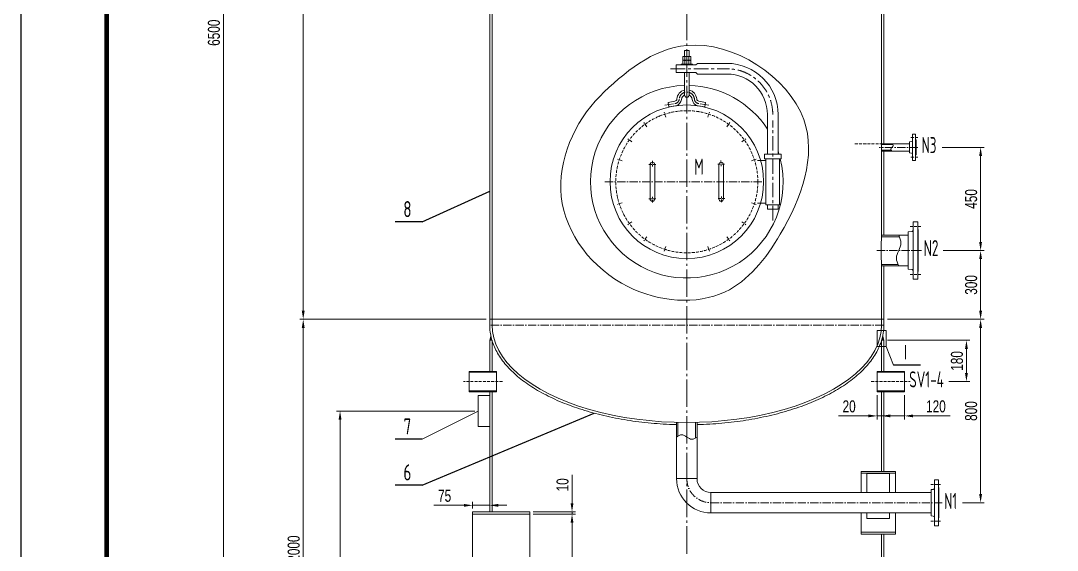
# Model space of a CAD drawing. Header units: millimetres. Extents: x 35105 to 454747, y -53554 to 1224.
# Drawn here: x 432984 to 437506, y -51216 to -48907 of the extents above; entities that cross this region are included whole.
import ezdxf
from ezdxf.enums import TextEntityAlignment as Align

# ---------------------------------------------------------------- set-up
doc = ezdxf.new("R2010")
doc.units = ezdxf.units.MM
for name, pattern in [('ACAD_ISO10W100', [18, 12, -3, 0, -3]), ('CENTER2', [28.575, 19.05, -3.175, 3.175, -3.175]), ('CENTERX2', [101.6, 63.5, -12.7, 12.7, -12.7]), ('钢构轴线', [16, 12, -1.5, 1, -1.5])]:
    doc.linetypes.add(name, pattern=pattern)
doc.layers.get('0').update_dxf_attribs({"lineweight": 18})
doc.layers.get('Defpoints').update_dxf_attribs({"lineweight": 18})
for name, color, linetype, lineweight in [('04细实线', 1, 'Continuous', 13), ('中心线', 1, 'ACAD_ISO10W100', 18), ('剖面线', 7, 'Continuous', 18), ('明细', 6, 'Continuous', 18), ('标注', 7, 'Continuous', 18), ('短点划线', 1, 'CENTER2', 13), ('细实线', 7, 'Continuous', 18), ('轴线(可随比例自动调整)', 3, '钢构轴线', 5), ('长点划线', 1, 'CENTERX2', 13)]:
    doc.layers.add(name, color=color, linetype=linetype, lineweight=lineweight)
doc.layers.add('BORDER', color=7, linetype='Continuous')
doc.layers.add('DIM', color=6, linetype='Continuous')
doc.styles.add('HGCAD', font='HGCAD.SHX', dxfattribs={"width": 0.75, "bigfont": 'HGCADHZ.SHX'})
doc.styles.add('HZ', font='gbenor.shx', dxfattribs={"width": 0.9, "bigfont": 'gbcbig.shx'})
doc.dimstyles.new('LCR-1-15', dxfattribs={"dimscale": 15, "dimtxt": 3.5, "dimasz": 2.5, "dimexe": 1, "dimexo": 1, "dimgap": 1, "dimtad": 1, "dimdec": 1, "dimdsep": 46, "dimtxsty": 'HZ', "dimcen": 0, "dimclrd": 1, "dimclre": 1, "dimclrt": 1, "dimadec": 1, "dimazin": 2, "dimtm": 1e-09, "dimtfac": 0.5, "dimtdec": 1, "dimtmove": 0, "dimatfit": 3, "dimfxl": 1, "dimtfill": 1, "dimlwd": -1, "dimlwe": -1, "dimarcsym": 1})

# ---------------------------------------------------------------- blocks, each defined once
blk = doc.blocks.new('*D207')
at = {"layer": 'Defpoints', "color": 0, "transparency": 16777216}
for p in [(436749.8, -50209), (437077.5, -51009), (437171.7, -51009)]:
    blk.add_point(p, dxfattribs=at)
at = {"layer": '标注', "color": 1, "linetype": 'Continuous', "transparency": 16777216}
for p, q in [((436764.8, -50209), (437186.7, -50209)), ((437171.7, -50246.5), (437171.7, -50971.5)), ((437092.5, -51009), (437186.7, -51009))]:
    blk.add_line(p, q, dxfattribs=at)
at = {"layer": '标注', "color": 1, "transparency": 16777216}
for points in [[(437165.4, -50246.5), (437177.9, -50246.5), (437171.7, -50209)], [(437165.4, -50971.5), (437177.9, -50971.5), (437171.7, -51009)]]:
    blk.add_solid(points, dxfattribs=at)
at = {"layer": '标注', "color": 1, "transparency": 16777216, "insert": (437130.4, -50609), "char_height": 52.5, "attachment_point": 5, "rotation": 90, "style": 'HGCAD', "bg_fill": 3, "box_fill_scale": 1.1, "bg_fill_color": 256, "bg_fill_true_color": 13158600, "bg_fill_transparency": 2902}
blk.add_mtext('800', dxfattribs=at)
blk = doc.blocks.new('_None')
blk = doc.blocks.new('*D208')
at = {"layer": 'Defpoints', "color": 0, "transparency": 16777216}
for p in [(436749.8, -50300.5), (437018.7, -50480.5), (437109.8, -50480.5)]:
    blk.add_point(p, dxfattribs=at)
at = {"layer": '标注', "color": 1, "linetype": 'Continuous', "transparency": 16777216}
for p, q in [((436764.8, -50300.5), (437124.8, -50300.5)), ((437109.8, -50338), (437109.8, -50443)), ((437033.7, -50480.5), (437124.8, -50480.5))]:
    blk.add_line(p, q, dxfattribs=at)
at = {"layer": '标注', "color": 1, "transparency": 16777216}
for points in [[(437103.6, -50338), (437116.1, -50338), (437109.8, -50300.5)], [(437103.6, -50443), (437116.1, -50443), (437109.8, -50480.5)]]:
    blk.add_solid(points, dxfattribs=at)
at = {"layer": '标注', "color": 1, "transparency": 16777216, "insert": (437068.6, -50390.5), "char_height": 52.5, "attachment_point": 5, "rotation": 90, "style": 'HGCAD', "bg_fill": 3, "box_fill_scale": 1.1, "bg_fill_color": 256, "bg_fill_true_color": 13158600, "bg_fill_transparency": 5197}
blk.add_mtext('180', dxfattribs=at)
blk = doc.blocks.new('*D209')
at = {"layer": 'Defpoints', "color": 0, "transparency": 16777216}
for p in [(436719.8, -50525), (436719.8, -50630.3), (436739.8, -50630.3)]:
    blk.add_point(p, dxfattribs=at)
at = {"layer": '标注', "color": 1, "linetype": 'Continuous', "transparency": 16777216}
for p, q in [((436719.8, -50540), (436719.8, -50645.3)), ((436682.3, -50630.3), (436551.1, -50630.3)), ((436739.8, -50630.3), (436719.8, -50630.3)), ((436777.3, -50630.3), (436814.8, -50630.3))]:
    blk.add_line(p, q, dxfattribs=at)
at = {"layer": '标注', "color": 1, "transparency": 16777216}
for points in [[(436682.3, -50624), (436682.3, -50636.5), (436719.8, -50630.3)], [(436777.3, -50624), (436777.3, -50636.5), (436739.8, -50630.3)]]:
    blk.add_solid(points, dxfattribs=at)
at = {"layer": '标注', "color": 1, "transparency": 16777216, "insert": (436598, -50589), "char_height": 52.5, "attachment_point": 5, "style": 'HGCAD', "bg_fill": 3, "box_fill_scale": 1.1, "bg_fill_color": 256, "bg_fill_true_color": 13158600, "bg_fill_transparency": 1147}
blk.add_mtext('20', dxfattribs=at)
blk = doc.blocks.new('*D210')
at = {"layer": 'Defpoints', "color": 0, "transparency": 16777216}
for p in [(436719.8, -50525), (436839.8, -50525), (436839.8, -50630.3)]:
    blk.add_point(p, dxfattribs=at)
at = {"layer": '标注', "color": 1, "linetype": 'Continuous', "transparency": 16777216}
for p, q in [((436719.8, -50540), (436719.8, -50645.3)), ((436839.8, -50540), (436839.8, -50645.3)), ((436682.3, -50630.3), (436644.8, -50630.3)), ((436719.8, -50630.3), (436839.8, -50630.3)), ((436877.3, -50630.3), (437038.6, -50630.3))]:
    blk.add_line(p, q, dxfattribs=at)
at = {"layer": '标注', "color": 1, "transparency": 16777216}
for points in [[(436682.3, -50624), (436682.3, -50636.5), (436719.8, -50630.3)], [(436877.3, -50624), (436877.3, -50636.5), (436839.8, -50630.3)]]:
    blk.add_solid(points, dxfattribs=at)
at = {"layer": '标注', "color": 1, "transparency": 16777216, "insert": (436976.7, -50589), "char_height": 52.5, "attachment_point": 5, "style": 'HGCAD', "bg_fill": 3, "box_fill_scale": 1.1, "bg_fill_color": 256, "bg_fill_true_color": 13158600, "bg_fill_transparency": 1272}
blk.add_mtext('120', dxfattribs=at)
blk = doc.blocks.new('*D212')
at = {"layer": 'Defpoints', "color": 0, "transparency": 16777216}
for p in [(435029.8, -50209), (434216, -52209), (434929.8, -52209)]:
    blk.add_point(p, dxfattribs=at)
at = {"layer": '标注', "color": 1, "linetype": 'Continuous', "transparency": 16777216}
for p, q in [((435014.8, -50209), (434201, -50209)), ((434216, -50246.5), (434216, -52171.5)), ((434914.8, -52209), (434201, -52209))]:
    blk.add_line(p, q, dxfattribs=at)
at = {"layer": '标注', "color": 1, "transparency": 16777216}
for points in [[(434209.8, -50246.5), (434222.3, -50246.5), (434216, -50209)], [(434209.8, -52171.5), (434222.3, -52171.5), (434216, -52209)]]:
    blk.add_solid(points, dxfattribs=at)
at = {"layer": '标注', "color": 1, "transparency": 16777216, "insert": (434174.8, -51209), "char_height": 52.5, "attachment_point": 5, "rotation": 90, "style": 'HGCAD', "bg_fill": 3, "box_fill_scale": 1.1, "bg_fill_color": 256, "bg_fill_true_color": 13158600, "bg_fill_transparency": 1787}
blk.add_mtext('2000', dxfattribs=at)
blk = doc.blocks.new('*D213')
at = {"layer": 'Defpoints', "color": 0, "transparency": 16777216}
for p in [(434979.8, -50609), (434376.8, -52209), (434929.8, -52209)]:
    blk.add_point(p, dxfattribs=at)
at = {"layer": '标注', "color": 1, "linetype": 'Continuous', "transparency": 16777216}
for p, q in [((434964.8, -50609), (434361.8, -50609)), ((434376.8, -50646.5), (434376.8, -52171.5)), ((434914.8, -52209), (434361.8, -52209))]:
    blk.add_line(p, q, dxfattribs=at)
at = {"layer": '标注', "color": 1, "transparency": 16777216}
for points in [[(434370.6, -50646.5), (434383.1, -50646.5), (434376.8, -50609)], [(434370.6, -52171.5), (434383.1, -52171.5), (434376.8, -52209)]]:
    blk.add_solid(points, dxfattribs=at)
at = {"layer": '标注', "color": 1, "transparency": 16777216, "insert": (434335.6, -51409), "char_height": 52.5, "attachment_point": 5, "rotation": 90, "style": 'HGCAD', "bg_fill": 3, "box_fill_scale": 1.1, "bg_fill_color": 256, "bg_fill_true_color": 13158600, "bg_fill_transparency": 1512}
blk.add_mtext('1600', dxfattribs=at)
blk = doc.blocks.new('*D214')
at = {"layer": 'Defpoints', "color": 0, "transparency": 16777216}
for p in [(433867.8, -45709), (435783.8, -45709), (434929.8, -52209)]:
    blk.add_point(p, dxfattribs=at)
at = {"layer": '标注', "color": 1, "linetype": 'Continuous', "transparency": 16777216}
for p, q in [((435768.8, -45709), (433852.8, -45709)), ((433867.8, -52171.5), (433867.8, -45746.5)), ((434914.8, -52209), (433852.8, -52209))]:
    blk.add_line(p, q, dxfattribs=at)
at = {"layer": '标注', "color": 1, "transparency": 16777216}
for points in [[(433861.6, -45746.5), (433874.1, -45746.5), (433867.8, -45709)], [(433861.6, -52171.5), (433874.1, -52171.5), (433867.8, -52209)]]:
    blk.add_solid(points, dxfattribs=at)
at = {"layer": '标注', "color": 1, "transparency": 16777216, "insert": (433826.6, -48959), "char_height": 52.5, "attachment_point": 5, "rotation": 90, "style": 'HGCAD', "bg_fill": 3, "box_fill_scale": 1.1, "bg_fill_color": 256, "bg_fill_true_color": 13158600, "bg_fill_transparency": 1292}
blk.add_mtext('6500', dxfattribs=at)
blk = doc.blocks.new('*D215')
at = {"layer": 'Defpoints', "color": 0, "transparency": 16777216}
for p in [(436993.7, -49909), (436749.8, -50209), (437171.7, -50209)]:
    blk.add_point(p, dxfattribs=at)
at = {"layer": '标注', "color": 1, "linetype": 'Continuous', "transparency": 16777216}
for p, q in [((437008.7, -49909), (437186.7, -49909)), ((437171.7, -49946.5), (437171.7, -50171.5)), ((436764.8, -50209), (437186.7, -50209))]:
    blk.add_line(p, q, dxfattribs=at)
at = {"layer": '标注', "color": 1, "transparency": 16777216}
for points in [[(437165.4, -49946.5), (437177.9, -49946.5), (437171.7, -49909)], [(437165.4, -50171.5), (437177.9, -50171.5), (437171.7, -50209)]]:
    blk.add_solid(points, dxfattribs=at)
at = {"layer": '标注', "color": 1, "transparency": 16777216, "insert": (437130.4, -50059), "char_height": 52.5, "attachment_point": 5, "rotation": 90, "style": 'HGCAD', "bg_fill": 3, "box_fill_scale": 1.1, "bg_fill_color": 256, "bg_fill_true_color": 13158600, "bg_fill_transparency": 1012}
blk.add_mtext('300', dxfattribs=at)
blk = doc.blocks.new('*D216')
at = {"layer": 'Defpoints', "color": 0, "transparency": 16777216}
for p in [(436988.8, -49459), (436997.4, -49909), (437171.7, -49909)]:
    blk.add_point(p, dxfattribs=at)
at = {"layer": '中心线', "color": 1, "linetype": 'Continuous', "transparency": 16777216}
for p, q in [((437003.8, -49459), (437186.7, -49459)), ((437171.7, -49496.5), (437171.7, -49871.5)), ((437012.4, -49909), (437186.7, -49909))]:
    blk.add_line(p, q, dxfattribs=at)
at = {"layer": '中心线', "color": 1, "transparency": 16777216}
for points in [[(437165.4, -49496.5), (437177.9, -49496.5), (437171.7, -49459)], [(437165.4, -49871.5), (437177.9, -49871.5), (437171.7, -49909)]]:
    blk.add_solid(points, dxfattribs=at)
at = {"layer": '中心线', "color": 1, "transparency": 16777216, "insert": (437130.4, -49684), "char_height": 52.5, "attachment_point": 5, "rotation": 90, "style": 'HGCAD', "bg_fill": 3, "box_fill_scale": 1.1, "bg_fill_color": 256, "bg_fill_true_color": 13158600, "bg_fill_transparency": 737}
blk.add_mtext('450', dxfattribs=at)
blk = doc.blocks.new('*D218')
at = {"layer": 'Defpoints', "color": 0, "transparency": 16777216}
for p in [(435204.8, -51059), (435204.8, -51559), (435388.9, -51559)]:
    blk.add_point(p, dxfattribs=at)
at = {"layer": '中心线', "color": 1, "linetype": 'Continuous', "transparency": 16777216}
for p, q in [((435219.8, -51059), (435403.9, -51059)), ((435388.9, -51096.5), (435388.9, -51521.5)), ((435219.8, -51559), (435403.9, -51559))]:
    blk.add_line(p, q, dxfattribs=at)
at = {"layer": '中心线', "color": 1, "transparency": 16777216}
for points in [[(435382.7, -51096.5), (435395.2, -51096.5), (435388.9, -51059)], [(435382.7, -51521.5), (435395.2, -51521.5), (435388.9, -51559)]]:
    blk.add_solid(points, dxfattribs=at)
at = {"layer": '中心线', "color": 1, "transparency": 16777216, "insert": (435347.7, -51309), "char_height": 52.5, "attachment_point": 5, "rotation": 90, "style": 'HGCAD', "bg_fill": 3, "box_fill_scale": 1.1, "bg_fill_color": 256, "bg_fill_true_color": 13158600, "bg_fill_transparency": 7072}
blk.add_mtext('%%C500', dxfattribs=at)
blk = doc.blocks.new('*D219')
at = {"layer": 'Defpoints', "color": 0, "transparency": 16777216}
for p in [(435204.8, -51049), (435204.8, -51059), (435388.9, -51059)]:
    blk.add_point(p, dxfattribs=at)
at = {"layer": '中心线', "color": 1, "linetype": 'Continuous', "transparency": 16777216}
for p, q in [((435388.9, -51011.5), (435388.9, -50887.7)), ((435219.8, -51049), (435403.9, -51049)), ((435219.8, -51059), (435403.9, -51059)), ((435388.9, -51059), (435388.9, -51049)), ((435388.9, -51096.5), (435388.9, -51134))]:
    blk.add_line(p, q, dxfattribs=at)
at = {"layer": '中心线', "color": 1, "transparency": 16777216}
for points in [[(435382.7, -51011.5), (435395.2, -51011.5), (435388.9, -51049)], [(435382.7, -51096.5), (435395.2, -51096.5), (435388.9, -51059)]]:
    blk.add_solid(points, dxfattribs=at)
at = {"layer": '中心线', "color": 1, "transparency": 16777216, "insert": (435347.7, -50930.9), "char_height": 52.5, "attachment_point": 5, "rotation": 90, "style": 'HGCAD', "bg_fill": 3, "box_fill_scale": 1.1, "bg_fill_color": 256, "bg_fill_true_color": 13158600, "bg_fill_transparency": 7292}
blk.add_mtext('10', dxfattribs=at)
blk = doc.blocks.new('*D220')
at = {"layer": 'Defpoints', "color": 0, "transparency": 16777216}
for p in [(434954.8, -51020.3), (434954.8, -51049), (435029.8, -51049)]:
    blk.add_point(p, dxfattribs=at)
at = {"layer": '中心线', "color": 1, "linetype": 'Continuous', "transparency": 16777216}
for p, q in [((434954.8, -51034), (434954.8, -51005.3)), ((435029.8, -51034), (435029.8, -51005.3)), ((434917.3, -51020.3), (434786.1, -51020.3)), ((435029.8, -51020.3), (434954.8, -51020.3)), ((435067.3, -51020.3), (435104.8, -51020.3))]:
    blk.add_line(p, q, dxfattribs=at)
at = {"layer": '中心线', "color": 1, "transparency": 16777216}
for points in [[(434917.3, -51014.1), (434917.3, -51026.6), (434954.8, -51020.3)], [(435067.3, -51014.1), (435067.3, -51026.6), (435029.8, -51020.3)]]:
    blk.add_solid(points, dxfattribs=at)
at = {"layer": '中心线', "color": 1, "transparency": 16777216, "insert": (434833, -50979.1), "char_height": 52.5, "attachment_point": 5, "style": 'HGCAD', "bg_fill": 3, "box_fill_scale": 1.1, "bg_fill_color": 256, "bg_fill_true_color": 13158600, "bg_fill_transparency": 7567}
blk.add_mtext('75', dxfattribs=at)
blk = doc.blocks.new('*D222')
at = {"layer": 'Defpoints', "color": 0, "transparency": 16777216}
for p in [(435029.8, -46309), (434216, -50209), (435029.8, -50209)]:
    blk.add_point(p, dxfattribs=at)
at = {"layer": '中心线', "color": 1, "linetype": 'Continuous', "transparency": 16777216}
for p, q in [((435014.8, -46309), (434201, -46309)), ((434216, -46346.5), (434216, -50171.5)), ((435014.8, -50209), (434201, -50209))]:
    blk.add_line(p, q, dxfattribs=at)
at = {"layer": '中心线', "color": 1, "transparency": 16777216}
for points in [[(434209.8, -46346.5), (434222.3, -46346.5), (434216, -46309)], [(434209.8, -50171.5), (434222.3, -50171.5), (434216, -50209)]]:
    blk.add_solid(points, dxfattribs=at)
at = {"layer": '中心线', "color": 1, "transparency": 16777216, "insert": (434174.8, -48259), "char_height": 52.5, "attachment_point": 5, "rotation": 90, "style": 'HGCAD', "bg_fill": 3, "box_fill_scale": 1.1, "bg_fill_color": 256, "bg_fill_true_color": 13158600, "bg_fill_transparency": 6352}
blk.add_mtext('3900', dxfattribs=at)

msp = doc.modelspace()

# ---------------------------------------------------------------- hatches: boundary and pattern name
at = {"layer": '细实线'}
h = msp.add_hatch(color=256, dxfattribs=at)
h.dxf.hatch_style = 1
edge = h.paths.add_edge_path()
edge.add_spline(control_points=[(435035.139, -50282.49229), (435036.46019, -50288.51284), (435038.02661, -50294.51498), (435039.83586, -50300.49229)], knot_values=[0.1092826608, 0.1092826608, 0.1092826608, 0.1092826608, 0.1502087018, 0.1502087018, 0.1502087018, 0.1502087018], degree=3, periodic=0)
edge.add_line((435039.83586, -50300.49229), (435029.83586, -50300.49229))
edge.add_line((435029.83586, -50300.49229), (435035.139, -50282.49229))
h = msp.add_hatch(color=256, dxfattribs=at)
h.dxf.hatch_style = 1
edge = h.paths.add_edge_path()
edge.add_spline(control_points=[(436744.53272, -50282.49229), (436743.21153, -50288.51284), (436741.64511, -50294.51498), (436739.83586, -50300.49229)], knot_values=[0.1092826608, 0.1092826608, 0.1092826608, 0.1092826608, 0.1502087018, 0.1502087018, 0.1502087018, 0.1502087018], degree=3, periodic=0)
edge.add_line((436739.83586, -50300.49229), (436749.83586, -50300.49229))
edge.add_line((436749.83586, -50300.49229), (436744.53272, -50282.49229))

# ---------------------------------------------------------------- linework, layer by layer
at = {"ltscale": 3}
for p, q in [((435872.51535, -49064.50637), (435872.51535, -49077.4861)), ((435903.02961, -49062.6629), (435876.64211, -49062.6629)), ((435879.83586, -49062.6629), (435879.83586, -49035.8532)), ((435879.83586, -49035.8532), (435899.83586, -49035.8532)), ((435881.17561, -49064.50637), (435881.17561, -49077.4861)), ((435898.49611, -49064.50637), (435898.49611, -49077.4861)), ((435899.83586, -49062.6629), (435899.83586, -49035.8532)), ((435907.15637, -49064.50637), (435907.15637, -49077.4861)), ((435843.16919, -49132.6629), (435843.16919, -49099.32957)), ((435843.16919, -49099.32957), (435929.83586, -49099.32957)), ((435864.65155, -49095.99624), (435915.02017, -49095.99624)), ((435864.65155, -49095.99624), (435864.65155, -49099.32957)), ((435872.51535, -49081.17304), (435872.51535, -49094.15276)), ((435903.02961, -49079.32957), (435876.64211, -49079.32957)), ((435903.02961, -49079.32957), (435876.64211, -49079.32957)), ((435903.02961, -49095.99624), (435876.64211, -49095.99624)), ((435881.17561, -49081.17304), (435881.17561, -49094.15276)), ((435898.49611, -49081.17304), (435898.49611, -49094.15276)), ((435907.15637, -49081.17304), (435907.15637, -49094.15276)), ((435915.02017, -49095.99624), (435915.02017, -49099.32957)), ((435936.50253, -49092.6629), (435929.83586, -49099.32957)), ((435936.50253, -49092.6629), (436064.83586, -49092.6629)), ((435843.16919, -49132.6629), (435929.83586, -49132.6629)), ((435879.83586, -49230.26075), (435879.83586, -49132.6629)), ((435899.83586, -49230.2677), (435899.83586, -49132.6629)), ((435936.50253, -49139.32957), (435929.83586, -49132.6629)), ((435936.50253, -49139.32957), (436064.83586, -49139.32957)), ((435807.89644, -49262.8056), (435837.60765, -49257.86238)), ((435807.89644, -49262.8056), (435811.17883, -49282.53441)), ((435811.17883, -49282.53441), (435840.89005, -49277.59119)), ((435968.49289, -49282.53441), (435938.78167, -49277.59119)), ((435971.77528, -49262.8056), (435942.06407, -49257.86238)), ((435971.77528, -49262.8056), (435968.49289, -49282.53441)), ((436241.50253, -49488.99624), (436241.50253, -49315.99624)), ((436288.16919, -49488.99624), (436288.16919, -49315.99624)), ((436235.16919, -49515.6629), (436198.53497, -49515.6629)), ((436228.16919, -49508.99624), (436228.16919, -49488.99624)), ((436228.16919, -49488.99624), (436301.50253, -49488.99624)), ((436235.16919, -49508.99624), (436228.16919, -49508.99624)), ((436235.16919, -49508.99624), (436235.16919, -49708.99624)), ((436235.16919, -49508.99624), (436294.50253, -49508.99624)), ((436294.50253, -49508.99624), (436294.50253, -49708.99624)), ((436294.50253, -49508.99624), (436301.50253, -49508.99624)), ((436301.50253, -49508.99624), (436301.50253, -49488.99624)), ((436235.16919, -49702.32957), (436198.53497, -49702.32957)), ((436235.16919, -49708.99624), (436294.50253, -49708.99624)), ((436241.50253, -49728.99624), (436241.50253, -49708.99624)), ((436241.50253, -49728.99624), (436288.16919, -49728.99624)), ((436288.16919, -49728.99624), (436288.16919, -49708.99624))]:
    msp.add_line(p, q, dxfattribs=at)
for p, q in [((435029.83586, -50541.49624), (434979.83586, -50541.49624)), ((434979.83586, -50541.49624), (434979.83586, -50676.49624)), ((434979.83586, -50676.49624), (435029.83586, -50676.49624)), ((435934.33574, -50903.96546), (435845.33574, -50903.96546)), ((435994.8668, -51053.49652), (435994.8668, -50964.49652))]:
    msp.add_line(p, q)
for centre, radius, start, end in [((435876.84548, -49068.65894), 5.99948, 43.80083822, 136.19916178), ((435889.83586, -49083.9267), 21.2638, 65.96611583, 114.03388417), ((435902.82624, -49068.65894), 5.99948, 43.80083822, 136.19916178), ((435876.84548, -49073.33353), 5.99948, 223.80083822, 316.19916178), ((435876.84548, -49085.3256), 5.99948, 43.80083822, 136.19916178), ((435876.84548, -49090.0002), 5.99948, 223.80083822, 316.19916178), ((435889.83586, -49058.06577), 21.2638, 245.96611583, 294.03388417), ((435889.83586, -49100.59337), 21.2638, 65.96611583, 114.03388417), ((435889.83586, -49074.73243), 21.2638, 245.96611583, 294.03388417), ((435902.82624, -49073.33353), 5.99948, 223.80083822, 316.19916178), ((435902.82624, -49085.3256), 5.99948, 43.80083822, 136.19916178), ((435902.82624, -49090.0002), 5.99948, 223.80083822, 316.19916178), ((436064.83586, -49315.99624), 223.33333, 0, 90), ((436064.83586, -49315.99624), 176.66667, 0, 90), ((435835.82969, -49247.17594), 10.83333, 279.44610412, 355.58827421), ((435835.82969, -49247.17594), 30.83333, 279.44610412, 355.58827421), ((435889.83586, -49251.34261), 43.33333, 103.3423638, 175.58827421), ((435889.83586, -49251.34261), 23.33333, 115.37693352, 175.58827421), ((435889.83586, -49230.26076), 10, 180, 0), ((435889.83586, -49251.34261), 43.33333, 4.41172579, 76.6576362), ((435889.83586, -49251.34261), 23.33333, 4.41172579, 64.62306648), ((435943.84203, -49247.17594), 30.83333, 184.41172579, 260.55389588), ((435943.84203, -49247.17594), 10.83333, 184.41172579, 260.55389588)]:
    msp.add_arc(centre, radius, start, end, dxfattribs=at)
for radius in [149.53106, 60.53106]:
    msp.add_arc((435994.8668, -50903.96546), radius, 180, 270)
at = {"layer": '04细实线', "color": 6, "lineweight": -3}
for p, q in [((434735.69602, -49783.42795), (435029.83586, -49649.65881)), ((434735.69602, -49783.42795), (434617.59987, -49783.42795)), ((434735.69602, -50931.68683), (435485.45375, -50618.17545)), ((434735.69602, -50731.51541), (434617.59987, -50731.51541)), ((434735.69602, -50931.68683), (434617.59987, -50931.68683))]:
    msp.add_line(p, q, dxfattribs=at)
at = {"layer": '中心线'}
for p, q in [((435981.36406, -49327.30141), (435988.34087, -49305.829)), ((436063.93284, -49369.3723), (436077.20352, -49351.10678)), ((436129.45979, -49434.89926), (436147.72531, -49421.62858)), ((436623.32519, -49442.99624), (436773.32519, -49442.99624)), ((436038.92966, -49516.55149), (436039.16652, -49541.41044)), ((436171.53069, -49517.46804), (436193.0031, -49510.49123)), ((436054.5949, -49532.4247), (436023.56972, -49532.72031)), ((436056.02405, -49682.41789), (436024.99886, -49682.7135)), ((436040.6641, -49698.5867), (436040.42725, -49673.72775)), ((436171.53069, -49700.52443), (436193.0031, -49707.50124)), ((436129.45979, -49783.09321), (436147.72531, -49796.36389)), ((436063.93284, -49848.62017), (436077.20352, -49866.88569)), ((435981.36406, -49890.69106), (435988.34087, -49912.16347)), ((435084.96269, -50480.49229), (434914.84462, -50480.49229)), ((436694.70903, -50480.49229), (436864.8271, -50480.49229))]:
    msp.add_line(p, q, dxfattribs=at)
at = {"layer": '中心线', "color": 1, "linetype": 'ACAD_ISO10W100'}
for p, q in [((436867.90359, -49416.49624), (436898.3553, -49416.49624)), ((436867.90359, -49501.49624), (436898.3553, -49501.49624)), ((436863.88649, -49803.99624), (436911.47093, -49803.99624)), ((436863.88649, -50013.99624), (436911.47093, -50013.99624)), ((436954.40461, -50928.99734), (436996.14261, -50928.99734)), ((436954.40461, -51088.99594), (436996.14261, -51088.99594))]:
    msp.add_line(p, q, dxfattribs=at)
at = {"layer": '中心线', "ltscale": 3}
for p, q in [((436897.6164, -49458.99624), (436728.57642, -49458.99624)), ((435532.03293, -49608.99624), (436230.25353, -49608.99624))]:
    msp.add_line(p, q, dxfattribs=at)
at = {"layer": '中心线', "color": 1, "linetype": 'ACAD_ISO10W100', "ltscale": 3}
for p, q in [((436718.70748, -49908.99624), (436913.67713, -49908.99624)), ((436747.83586, -50233.99624), (435031.83586, -50233.99624))]:
    msp.add_line(p, q, dxfattribs=at)
at = {"layer": '中心线', "ltscale": 3}
msp.add_lwpolyline([(435889.83602, -50903.96546, 0.4142135624), (435994.8668, -51008.99624), (437007.39827, -51008.99624)], format="xyb", dxfattribs=at)
at = {"layer": '剖面线'}
for p, q in [((435029.83586, -50300.49229), (435035.139, -50282.49229)), ((436749.83586, -50300.49229), (436744.53272, -50282.49229))]:
    msp.add_line(p, q, dxfattribs=at)
at = {"layer": '明细'}
msp.add_line((434735.69602, -50731.51541), (434979.83586, -50608.99624), dxfattribs=at)
at = {"layer": '标注'}
for p, q in [((436739.83586, -46308.99624), (436739.83586, -49842.49624)), ((436749.83586, -46308.99624), (436749.83586, -49442.99624)), ((435029.83586, -46675.49624), (435029.83586, -50208.99624)), ((435039.83586, -46675.49624), (435039.83586, -50208.99624)), ((436739.83586, -49442.99624), (436861.83586, -49442.99624)), ((436739.83586, -49446.49624), (436787.89684, -49446.49624)), ((436739.83586, -49471.49624), (436781.75304, -49471.49624)), ((436739.83586, -49474.99624), (436861.83586, -49474.99624)), ((436749.83586, -49474.99624), (436749.83586, -49842.49624)), ((436739.38729, -49848.49624), (436816.92202, -49848.49624)), ((436739.83586, -49842.49624), (436855.83586, -49842.49624)), ((436739.38729, -49969.49624), (436811.56724, -49969.49624)), ((436739.83586, -49975.49624), (436855.83586, -49975.49624)), ((436739.83586, -49975.49624), (436739.83586, -50208.99624)), ((436749.83586, -49975.49624), (436749.83586, -50208.99624)), ((436749.83586, -50208.99624), (435029.83586, -50208.99624)), ((435029.83586, -50208.99624), (435029.83586, -50233.99624)), ((435039.83586, -50208.99624), (435039.83586, -50233.99624)), ((436739.83586, -50208.99624), (436739.83586, -50233.99624)), ((436749.83586, -50233.99624), (436749.83586, -50208.99624)), ((435039.83586, -50300.49102), (435029.83586, -50300.49102)), ((436739.83586, -50300.49229), (436749.83586, -50300.49229)), ((436739.83586, -50435.99229), (436739.83586, -50300.49229)), ((436749.83586, -50435.99229), (436749.83586, -50300.49229)), ((436739.83586, -50872.49248), (436739.83586, -50524.99229)), ((436749.83586, -50872.49248), (436749.83586, -50524.99229)), ((435845.33586, -50750.40167), (435845.33586, -50658.51188)), ((435851.33586, -50718.43627), (435851.33586, -50658.51188)), ((435928.33586, -50726.33006), (435928.33586, -50658.31491)), ((435934.33586, -50750.3327), (435934.33586, -50658.31491)), ((436799.83586, -50872.49248), (436649.83586, -50872.49248)), ((436649.83586, -50964.49248), (436649.83586, -50872.49248)), ((436799.83586, -50964.49248), (436799.83586, -50872.49248)), ((436799.83586, -50880.49248), (436649.83586, -50880.49248)), ((436674.83586, -50964.49248), (436674.83586, -50881.49248)), ((436774.83586, -50881.49248), (436674.83586, -50881.49248)), ((436774.83586, -50964.49248), (436774.83586, -50881.49248)), ((436955.83586, -50964.49254), (435994.8668, -50964.49652)), ((436955.83586, -51053.49254), (435994.8668, -51053.49652)), ((436649.83586, -51145.49248), (436649.83586, -51053.49248)), ((436674.83586, -51077.79664), (436674.83586, -51053.49248)), ((436774.83586, -51053.49248), (436774.83586, -51077.79664)), ((436799.83586, -51053.49248), (436799.83586, -51145.49248)), ((436799.83586, -51137.49248), (436649.83586, -51137.49248)), ((436799.83586, -51145.49248), (436649.83586, -51145.49248))]:
    msp.add_line(p, q, dxfattribs=at)
at = {"layer": '标注', "extrusion": (0, 0, -1)}
msp.add_ellipse((435889.83586, -50233.99624), major_axis=(850, 0), ratio=0.5, start_param=0, end_param=3.1415926536, dxfattribs=at)
at = {"layer": '标注'}
for points in [[(436784.82494, -49474.99624), (436779.82494, -49466.99624), (436784.82494, -49458.99624), (436789.82494, -49450.99624), (436784.82494, -49442.99624)], [(436814.24463, -49842.49624), (436824.24463, -49875.74624), (436814.24463, -49908.99624), (436804.24463, -49942.24624), (436814.24463, -49975.49624)]]:
    msp.add_spline(points, degree=3, dxfattribs=at)
for points, knots in [([(435845.33586, -50668.41682), (435843.94574, -50668.3806), (435842.55579, -50668.34268), (435805.17581, -50667.27705), (435769.31399, -50665.11151), (435698.41179, -50658.53449), (435663.37171, -50654.12306), (435594.66475, -50643.12165), (435560.99816, -50636.53175), (435495.56739, -50621.27339), (435463.80349, -50612.60504), (435402.67617, -50593.31992), (435373.313, -50582.70328), (435317.4464, -50559.67834), (435290.94314, -50547.27019), (435241.21054, -50520.841), (435217.98125, -50506.82013), (435175.16218, -50477.36091), (435155.57225, -50461.92263), (435120.35015, -50429.83633), (435104.71767, -50413.188), (435077.68892, -50378.90408), (435066.29266, -50361.26742), (435047.98271, -50325.26405), (435041.07051, -50306.8962), (435032.86262, -50273.56782), (435030.70595, -50258.68215), (435029.90748, -50240.51451), (435029.83586, -50237.25537), (435029.83586, -50233.99624)], [1.6228663271, 1.6228663271, 1.6228663271, 1.6228663271, 1.6277504886, 1.6277504886, 1.7542343244, 1.7542343244, 1.8807181602, 1.8807181602, 2.0072019959, 2.0072019959, 2.1336858317, 2.1336858317, 2.2601696675, 2.2601696675, 2.3866535032, 2.3866535032, 2.513137339, 2.513137339, 2.6396211748, 2.6396211748, 2.7661050105, 2.7661050105, 2.8925888463, 2.8925888463, 3.0190726821, 3.0190726821, 3.1196209299, 3.1196209299, 3.1415926536, 3.1415926536, 3.1415926536, 3.1415926536]), ([(435845.33586, -50668.41682), (435843.94574, -50668.3806), (435842.5558, -50668.34268), (435805.17583, -50667.27705), (435769.31401, -50665.11151), (435698.4118, -50658.53449), (435663.37172, -50654.12306), (435594.66476, -50643.12166), (435560.99818, -50636.53175), (435495.56741, -50621.2734), (435463.8035, -50612.60505), (435402.67619, -50593.31993), (435373.31301, -50582.70329), (435317.44641, -50559.67834), (435290.94316, -50547.2702), (435241.21056, -50520.84101), (435217.98127, -50506.82014), (435175.16219, -50477.36092), (435155.57226, -50461.92264), (435120.35017, -50429.83635), (435104.71768, -50413.18801), (435077.68892, -50378.90409), (435066.29266, -50361.26743), (435047.98271, -50325.26406), (435041.07052, -50306.89622), (435032.86262, -50273.56783), (435030.70595, -50258.68217), (435029.90748, -50240.51452), (435029.83586, -50237.25538), (435029.83586, -50233.99624)], [1.6228663271, 1.6228663271, 1.6228663271, 1.6228663271, 1.6277504719, 1.6277504719, 1.7542343062, 1.7542343062, 1.8807181404, 1.8807181404, 2.0072019746, 2.0072019746, 2.1336858089, 2.1336858089, 2.2601696431, 2.2601696431, 2.3866534774, 2.3866534774, 2.5131373116, 2.5131373116, 2.6396211459, 2.6396211459, 2.7661049801, 2.7661049801, 2.8925888144, 2.8925888144, 3.0190726486, 3.0190726486, 3.119620898, 3.119620898, 3.1415926536, 3.1415926536, 3.1415926536, 3.1415926536]), ([(436749.83586, -50233.99624), (436749.83586, -50245.6863), (436748.91355, -50257.3762), (436745.23672, -50280.65521), (436742.48241, -50292.24409), (436735.17605, -50315.22912), (436730.62426, -50326.62524), (436716.48968, -50355.95807), (436705.52866, -50373.67984), (436679.34431, -50408.15733), (436664.12106, -50424.91419), (436629.68817, -50457.23871), (436610.4782, -50472.80676), (436568.38538, -50502.54562), (436545.50238, -50516.71639), (436496.42385, -50543.46413), (436470.22834, -50556.04094), (436414.93399, -50579.42009), (436385.83531, -50590.22226), (436325.18945, -50609.89293), (436293.64252, -50618.76128), (436228.59465, -50634.43128), (436195.09399, -50641.23283), (436126.66512, -50652.66604), (436091.7372, -50657.29763), (436021.00369, -50664.32016), (435985.19842, -50666.71106), (435944.27233, -50668.13614), (435939.30521, -50668.2873), (435934.33586, -50668.41676)], [0, 0, 0, 0, 0.0788094317, 0.0788094317, 0.1576188635, 0.1576188635, 0.2364282952, 0.2364282952, 0.362912131, 0.362912131, 0.4893959668, 0.4893959668, 0.6158798025, 0.6158798025, 0.7423636383, 0.7423636383, 0.8688474741, 0.8688474741, 0.9953313098, 0.9953313098, 1.1218151456, 1.1218151456, 1.2482989814, 1.2482989814, 1.3747828171, 1.3747828171, 1.5012666529, 1.5012666529, 1.5187263242, 1.5187263242, 1.5187263242, 1.5187263242])]:
    msp.add_open_spline(points, degree=3, knots=knots, dxfattribs=at)
at = {"layer": '短点划线', "ltscale": 2}
msp.add_line((435985.84978, -49275.28472), (435940.42287, -49267.72678), dxfattribs=at)
for centre, radius, start, end in [((435835.82969, -49247.17594), 20.83333, 279.44610412, 355.58827421), ((435889.83586, -49251.34261), 33.33333, 4.41172579, 175.58827421), ((435943.84203, -49247.17594), 20.83333, 184.41172579, 260.55389588)]:
    msp.add_arc(centre, radius, start, end, dxfattribs=at)
at = {"layer": '细实线'}
for p, q in [((436873.83586, -49516.49624), (436873.83586, -49401.49624)), ((436873.83586, -49401.49624), (436887.83586, -49401.49624)), ((436887.83586, -49516.49624), (436887.83586, -49401.49624)), ((436889.83586, -49426.49624), (436887.83586, -49426.49624)), ((436889.83586, -49491.49624), (436889.83586, -49426.49624)), ((436861.83586, -49434.46966), (436870.32334, -49433.42752)), ((436861.83586, -49483.52282), (436861.83586, -49434.46966)), ((436861.83586, -49483.52282), (436870.32334, -49484.56495)), ((436873.83586, -49516.49624), (436887.83586, -49516.49624)), ((436887.83586, -49491.49624), (436889.83586, -49491.49624)), ((436029.83586, -49533.99624), (436029.83586, -49683.99624)), ((436049.83586, -49533.99624), (436049.83586, -49683.99624)), ((436877.83586, -49783.99624), (436897.83586, -49783.99624)), ((436877.83586, -50033.99624), (436877.83586, -49783.99624)), ((436897.83586, -50033.99624), (436897.83586, -49783.99624)), ((436855.83586, -49827.69751), (436872.56708, -49825.64316)), ((436855.83586, -49990.29497), (436855.83586, -49827.69751)), ((436899.83586, -49816.99624), (436897.83586, -49816.99624)), ((436899.83586, -50000.99624), (436899.83586, -49816.99624)), ((436855.83586, -49990.29497), (436872.56708, -49992.34931)), ((436897.83586, -50000.99624), (436899.83586, -50000.99624)), ((436877.83586, -50033.99624), (436897.83586, -50033.99624)), ((435059.83586, -50435.99229), (434939.83586, -50435.99229)), ((434939.83586, -50435.99229), (434939.83586, -50524.99229)), ((435059.83586, -50439.99229), (434939.83586, -50439.99229)), ((435059.83586, -50480.49229), (435059.83586, -50435.99229)), ((436719.83586, -50480.49229), (436719.83586, -50435.99229)), ((436719.83586, -50435.99229), (436839.83586, -50435.99229)), ((436719.83586, -50439.99229), (436839.83586, -50439.99229)), ((436839.83586, -50435.99229), (436839.83586, -50524.99229)), ((435059.83586, -50524.99229), (435059.83586, -50480.49229)), ((436719.83586, -50524.99229), (436719.83586, -50480.49229)), ((434939.83586, -50520.99229), (435059.83586, -50520.99229)), ((434939.83586, -50524.99229), (435059.83586, -50524.99229)), ((436839.83586, -50520.99229), (436719.83586, -50520.99229)), ((436839.83586, -50524.99229), (436719.83586, -50524.99229)), ((435845.33586, -50750.40167), (435845.33586, -50904.15508)), ((435934.33586, -50750.3327), (435934.33586, -50904.0861)), ((436969.83586, -50908.99734), (436987.83586, -50908.99734)), ((436969.83586, -51108.99734), (436969.83586, -50908.99734)), ((436987.83586, -51108.99734), (436987.83586, -50908.99734)), ((436955.83586, -50951.71633), (436964.56708, -50950.64427)), ((436955.83586, -51066.27835), (436955.83586, -50951.71633)), ((436989.83586, -50942.99734), (436987.83586, -50942.99734)), ((436989.83586, -51074.99734), (436989.83586, -50942.99734)), ((435204.83586, -51048.99624), (434954.83586, -51048.99624)), ((435204.83586, -51058.99624), (434954.83586, -51058.99624)), ((436774.83586, -51077.79664), (436674.83586, -51077.79664)), ((436955.83586, -51066.27835), (436964.56708, -51067.35042)), ((436987.83586, -51074.99734), (436989.83586, -51074.99734)), ((436739.83586, -52196.99624), (436739.83586, -51145.49248)), ((436749.83586, -52196.99624), (436749.83586, -51145.49248)), ((436969.83586, -51108.99734), (436987.83586, -51108.99734))]:
    msp.add_line(p, q, dxfattribs=at)
for points in [[(435029.83586, -50435.99229), (435029.83586, -50300.49102)], [(435039.83586, -50300.49102), (435039.83586, -50435.99229)], [(435029.83586, -51048.99624), (435029.83586, -50524.99229)], [(435039.83586, -50524.99229), (435039.83586, -51048.99624)], [(434954.83586, -51568.99624), (434954.83586, -51491.73908), (434954.83586, -51048.99624)], [(435204.83586, -51568.99624), (435204.83586, -51491.73908), (435204.83586, -51048.99624)]]:
    msp.add_lwpolyline(points, dxfattribs=at)
for centre, radius, start, end in [((435889.83586, -49608.99624), 420, 33.14373866, 88.63568585), ((436869.83586, -49429.45734), 4, 277.00002479, 0), ((435889.83586, -49608.99624), 420, 16.6015496, 18.4839147), ((436869.83586, -49488.53513), 4, 0, 82.99997522), ((436039.83586, -49533.99624), 10, 0, 180), ((436039.83586, -49683.99624), 10, 180, 0), ((436871.83586, -49819.68789), 6, 277.00002479, 0), ((436871.83586, -49998.30458), 6, 0, 82.99997522), ((436963.83586, -50944.68899), 6, 277.00002479, 0), ((436963.83586, -51073.30569), 6, 0, 82.99997522)]:
    msp.add_arc(centre, radius, start, end, dxfattribs=at)
msp.add_spline([(435934.33586, -50722.38317), (435912.08586, -50732.38317), (435889.83586, -50722.38317), (435867.58586, -50712.38317), (435845.33586, -50722.38317)], degree=3, dxfattribs=at)
at = {"layer": '轴线(可随比例自动调整)', "ltscale": 10}
msp.add_line((435889.83586, -45671.268), (435889.83586, -52238.70089), dxfattribs=at)
at = {"layer": '长点划线', "color": 1}
for p, q in [((435818.82146, -49115.99624), (436076.61066, -49115.99624)), ((436264.83586, -49778.12546), (436264.83586, -49342.19969))]:
    msp.add_line(p, q, dxfattribs=at)
msp.add_arc((436064.83586, -49315.99624), 200, 0, 90, dxfattribs=at)

# ---------------------------------------------------------------- texts
at = {"layer": '04细实线', "color": 3, "lineweight": -3, "style": 'HZ', "width": 0.7}
msp.add_text('M', height=70, dxfattribs=at).set_placement((435942.63234, -49578.60102), align=Align.CENTER)
at = {"layer": '04细实线', "color": 6, "lineweight": -3, "style": 'HZ', "width": 0.8}
for s, p in [('8', (434670.73746, -49763.36238)), ('7', (434670.73746, -50711.44983)), ('6', (434670.73746, -50911.62126))]:
    msp.add_text(s, height=70, dxfattribs=at).set_placement(p, align=Align.CENTER)

# ---------------------------------------------------------------- next in the draw order: dimensions: what is measured, and where the dimension line sits
at = {"layer": '标注'}
dim = msp.add_linear_dim(base=(434216.02922, -52208.99624), p1=(435029.83586, -50208.99624), p2=(434929.83586, -52208.99624), angle=90, dimstyle='LCR-1-15', override={"dimtxsty": 'HGCAD', "dimblk2": 'None', "dimatfit": 1, "dimfxl": 1.25}, dxfattribs=at)
dim.commit()
dim.dimension.update_dxf_attribs({"geometry": '*D212', "text_midpoint": (434174.77922, -51208.99624)})
dim = msp.add_linear_dim(base=(437171.65956, -51008.99624), p1=(436749.83586, -50208.99624), p2=(437077.49938, -51008.99624), angle=90, dimstyle='LCR-1-15', override={"dimtxsty": 'HGCAD', "dimblk2": 'None', "dimatfit": 1, "dimfxl": 1.25}, dxfattribs=at)
dim.commit()
dim.dimension.update_dxf_attribs({"geometry": '*D207', "text_midpoint": (437171.65956, -50608.99624), "dimtype": 160})

# ---------------------------------------------------------------- next in the draw order: texts
at = {"layer": '04细实线', "color": 3, "lineweight": -3, "style": 'HZ', "width": 0.7}
msp.add_text('N1', height=70, dxfattribs=at).set_placement((437041.08891, -51036.45367), align=Align.CENTER)

# ---------------------------------------------------------------- next in the draw order: dimensions: what is measured, and where the dimension line sits
at = {"layer": '标注'}
for base, p1, p2, picture, middle in [((437171.65956, -50208.99624), (436993.74695, -49908.99624), (436749.83586, -50208.99624), '*D215', (437130.40956, -50058.99624)), ((434376.81283, -52208.99624), (434979.83586, -50608.99624), (434929.83586, -52208.99624), '*D213', (434335.56283, -51408.99624))]:
    dim = msp.add_linear_dim(base=base, p1=p1, p2=p2, angle=90, dimstyle='LCR-1-15', override={"dimtxsty": 'HGCAD', "dimblk2": 'None', "dimatfit": 1, "dimfxl": 1.25}, dxfattribs=at)
    dim.commit()
    dim.dimension.update_dxf_attribs({"geometry": picture, "text_midpoint": middle})
dim = msp.add_linear_dim(base=(437109.81274, -50480.49229), p1=(436749.83586, -50300.49229), p2=(437018.70296, -50480.49229), angle=90, dimstyle='LCR-1-15', override={"dimtxsty": 'HGCAD', "dimblk2": 'None', "dimatfit": 1, "dimfxl": 1.25}, dxfattribs=at)
dim.commit()
dim.dimension.update_dxf_attribs({"geometry": '*D208', "text_midpoint": (437109.81274, -50390.49229), "dimtype": 160})
dim = msp.add_linear_dim(base=(436719.83586, -50630.26359), p1=(436739.83586, -50630.26359), p2=(436719.83586, -50524.99229), dimstyle='LCR-1-15', override={"dimtxsty": 'HGCAD', "dimblk2": 'None', "dimatfit": 1, "dimfxl": 1.25}, dxfattribs=at)
dim.commit()
dim.dimension.update_dxf_attribs({"geometry": '*D209', "text_midpoint": (436597.96086, -50630.26359), "dimtype": 160})

# ---------------------------------------------------------------- next in the draw order: linework, layer by layer
at = {"layer": '04细实线', "color": 6, "lineweight": -3}
msp.add_line((436909.05882, -50409.58919), (436790.96268, -50409.58919), dxfattribs=at)
at = {"layer": '明细'}
msp.add_line((436759.4623, -50327.17494), (436790.96268, -50409.58919), dxfattribs=at)
msp.add_lwpolyline([(436720.54107, -50257.66958), (436759.4623, -50257.66958), (436759.4623, -50327.17494), (436720.54107, -50327.17494)], close=True, dxfattribs=at)
at = {"layer": '细实线'}
msp.add_arc((437588.96855, -49908.99624), 851.73269, 175.52200933, 184.47799067, dxfattribs=at)

# ---------------------------------------------------------------- next in the draw order: texts
at = {"layer": '04细实线', "color": 6, "lineweight": -3, "style": 'HZ', "width": 0.8}
msp.add_text('Ⅰ', height=70, dxfattribs=at).set_placement((436844.10027, -50389.52362), align=Align.CENTER)

# ---------------------------------------------------------------- next in the draw order: dimensions: what is measured, and where the dimension line sits
at = {"layer": '中心线'}
dim = msp.add_linear_dim(base=(437171.65956, -49908.99624), p1=(436988.82548, -49458.99624), p2=(436997.37311, -49908.99624), angle=90, dimstyle='LCR-1-15', override={"dimtxsty": 'HGCAD', "dimblk2": 'None', "dimatfit": 1, "dimfxl": 1.25}, dxfattribs=at)
dim.commit()
dim.dimension.update_dxf_attribs({"geometry": '*D216', "text_midpoint": (437130.40956, -49683.99624)})
at = {"layer": '标注'}
dim = msp.add_linear_dim(base=(433867.82804, -45708.99624), p1=(434929.83586, -52208.99624), p2=(435783.83586, -45708.99624), angle=90, dimstyle='LCR-1-15', override={"dimtxsty": 'HGCAD', "dimblk2": 'None', "dimatfit": 1, "dimfxl": 1.25}, dxfattribs=at)
dim.commit()
dim.dimension.update_dxf_attribs({"geometry": '*D214', "text_midpoint": (433867.82804, -48958.99624), "dimtype": 160})
dim = msp.add_linear_dim(base=(436839.83586, -50630.26359), p1=(436719.83586, -50524.99229), p2=(436839.83586, -50524.99229), dimstyle='LCR-1-15', override={"dimtxsty": 'HGCAD', "dimblk2": 'None', "dimatfit": 1, "dimfxl": 1.25}, dxfattribs=at)
dim.commit()
dim.dimension.update_dxf_attribs({"geometry": '*D210', "text_midpoint": (436976.71086, -50630.26359), "dimtype": 160})

# ---------------------------------------------------------------- next in the draw order: linework, layer by layer
at = {"layer": '中心线'}
for p, q in [((435798.30766, -49327.30141), (435791.33085, -49305.829)), ((435715.73888, -49369.3723), (435702.46821, -49351.10678)), ((435650.21193, -49434.89926), (435631.94641, -49421.62858)), ((435608.14104, -49517.46804), (435586.66863, -49510.49123)), ((435740.22452, -49517.9745), (435740.22452, -49542.83458)), ((435724.71122, -49533.99624), (435755.73781, -49533.99624)), ((435608.14104, -49700.52443), (435586.66863, -49707.50124)), ((435724.71122, -49683.99624), (435755.73781, -49683.99624)), ((435740.22452, -49700.01797), (435740.22452, -49675.15789)), ((435650.21193, -49783.09321), (435631.94641, -49796.36389)), ((435715.73888, -49848.62017), (435702.46821, -49866.88569)), ((435798.30766, -49890.69106), (435791.33085, -49912.16347))]:
    msp.add_line(p, q, dxfattribs=at)
msp.add_circle((435889.83586, -49608.99624), 310, dxfattribs=at)
at = {"layer": '短点划线', "ltscale": 2}
msp.add_line((435793.82194, -49275.28472), (435839.24885, -49267.72678), dxfattribs=at)
at = {"layer": '细实线'}
for p, q in [((435729.83586, -49533.99624), (435729.83586, -49683.99624)), ((435749.83586, -49533.99624), (435749.83586, -49683.99624))]:
    msp.add_line(p, q, dxfattribs=at)
msp.add_circle((435889.83586, -49608.99624), 335, dxfattribs=at)
for centre, radius, start, end in [((435889.83586, -49608.99624), 420, 91.36431415, 13.774147), ((435739.83586, -49533.99624), 10, 0, 180), ((435739.83586, -49683.99624), 10, 180, 0)]:
    msp.add_arc(centre, radius, start, end, dxfattribs=at)
at = {"layer": '细实线', "start_tangent": (0.7071067812, 0.7071067812), "end_tangent": (0.7071067812, 0.7071067812)}
msp.add_spline([(435510.06198, -49236.8258), (435889.83586, -49014.38064), (436400.05868, -49338.02596), (436297.42548, -49837.86509), (436056.48437, -50089.23623), (435632.9114, -50066.16226), (435342.06053, -49673.64237), (435510.06198, -49236.8258)], degree=3, dxfattribs=at)

# ---------------------------------------------------------------- next in the draw order: texts
at = {"layer": '04细实线', "color": 3, "lineweight": -3, "style": 'HZ', "width": 0.7}
for s, p in [('N3', (436946.39184, -49484.002)), ('N3', (436946.39184, -49484.002)), ('N2', (436955.35213, -49933.35778)), ('SV1-4', (436935.62461, -50505.9169))]:
    msp.add_text(s, height=70, dxfattribs=at).set_placement(p, align=Align.CENTER)

# ---------------------------------------------------------------- next in the draw order: dimensions: what is measured, and where the dimension line sits
at = {"layer": '中心线'}
dim = msp.add_linear_dim(base=(434216.02922, -50208.99624), p1=(435029.83586, -46308.99624), p2=(435029.83586, -50208.99624), angle=90, dimstyle='LCR-1-15', override={"dimtxsty": 'HGCAD', "dimblk2": 'None', "dimatfit": 1, "dimfxl": 1.25}, dxfattribs=at)
dim.commit()
dim.dimension.update_dxf_attribs({"geometry": '*D222', "text_midpoint": (434174.77922, -48258.99624)})
dim = msp.add_linear_dim(base=(434954.83586, -51020.30848), p1=(435029.83586, -51048.99624), p2=(434954.83586, -51048.99624), dimstyle='LCR-1-15', override={"dimtxsty": 'HGCAD', "dimblk2": 'None', "dimatfit": 1, "dimfxl": 1.25}, dxfattribs=at)
dim.commit()
dim.dimension.update_dxf_attribs({"geometry": '*D220', "text_midpoint": (434832.96086, -50979.05848)})
dim = msp.add_linear_dim(base=(435388.90903, -51558.99624), p1=(435204.83586, -51058.99624), p2=(435204.83586, -51558.99624), angle=90, text='%%C<>', dimstyle='LCR-1-15', override={"dimtxsty": 'HGCAD', "dimblk2": 'None', "dimatfit": 1, "dimfxl": 1.25}, dxfattribs=at)
dim.commit()
dim.dimension.update_dxf_attribs({"geometry": '*D218', "text_midpoint": (435347.65903, -51308.99624)})

# ---------------------------------------------------------------- next in the draw order: dimensions: what is measured, and where the dimension line sits
dim = msp.add_linear_dim(base=(435388.90903, -51058.99624), p1=(435204.83586, -51048.99624), p2=(435204.83586, -51058.99624), angle=90, dimstyle='LCR-1-15', override={"dimtxsty": 'HGCAD', "dimblk2": 'None', "dimatfit": 1, "dimfxl": 1.25}, dxfattribs=at)
dim.commit()
dim.dimension.update_dxf_attribs({"geometry": '*D219', "text_midpoint": (435388.90903, -50930.87124), "dimtype": 160})

# ---------------------------------------------------------------- next in the draw order: linework, layer by layer
at = {"layer": 'BORDER', "color": 4, "linetype": 'Continuous', "lineweight": -3, "ltscale": 5, "const_width": 20}
msp.add_lwpolyline([(433358.56471, -53403.70516), (433358.56471, -44793.70516), (445433.56471, -44793.70516), (445433.56471, -53403.70516)], close=True, dxfattribs=at)
at = {"layer": 'DIM', "color": 0}
msp.add_lwpolyline([(445583.56471, -53553.70516), (445583.56471, -44643.70516), (432983.56471, -44643.70516), (432983.56471, -53553.70516)], close=True, dxfattribs=at)

doc.saveas('drawing.dxf')
